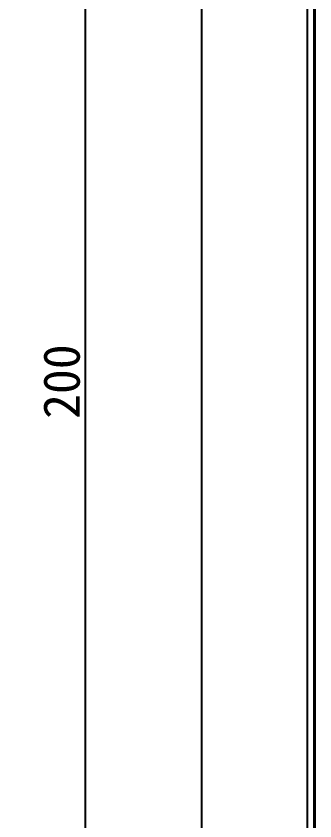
# Model space of a CAD drawing. Header units: millimetres. Extents: x 509 to 2635, y 363 to 1089.
# Drawn here: x 601.6 to 638.4, y 644.4 to 743.4 of the extents above; entities that cross this region are included whole.
import ezdxf

# ---------------------------------------------------------------- set-up
doc = ezdxf.new("R2010")
doc.units = ezdxf.units.MM
doc.dimstyles.new('ISO-25', dxfattribs={"dimtxt": 4.5, "dimasz": 3, "dimexe": 3, "dimexo": 0.5, "dimtad": 1, "dimtxsty": 'Standard', "dimcen": 2.5, "dimclrd": 6, "dimclre": 6, "dimclrt": 1, "dimadec": 0, "dimazin": 0, "dimtfac": 1, "dimtmove": 0, "dimatfit": 3, "dimfxl": 3, "dimarcsym": 0})

# ---------------------------------------------------------------- blocks, each defined once
blk = doc.blocks.new('*D2')
at = {"color": 6, "lineweight": -2, "transparency": 16777216}
for p, q in [((628.905, 798.439), (607.082, 798.439)), ((610.082, 795.439), (610.082, 601.439)), ((628.905, 598.439), (607.082, 598.439))]:
    blk.add_line(p, q, dxfattribs=at)
at = {"color": 6, "transparency": 16777216}
for points in [[(609.582, 795.439), (610.582, 795.439), (610.082, 798.439)], [(609.582, 601.439), (610.582, 601.439), (610.082, 598.439)]]:
    blk.add_solid(points, dxfattribs=at)
at = {"layer": 'Defpoints', "color": 0, "transparency": 16777216}
for p in [(629.405, 798.439), (610.082, 598.439), (629.405, 598.439)]:
    blk.add_point(p, dxfattribs=at)
at = {"color": 1, "transparency": 16777216, "insert": (607.207, 698.439), "char_height": 4.5, "attachment_point": 5, "rotation": 90}
blk.add_mtext('200', dxfattribs=at)
blk = doc.blocks.new('*D17')
at = {"color": 6, "lineweight": -2, "transparency": 16777216}
for p, q in [((625.905, 810.939), (592.05, 810.939)), ((595.05, 807.939), (595.05, 588.939)), ((625.905, 585.939), (592.05, 585.939))]:
    blk.add_line(p, q, dxfattribs=at)
at = {"color": 6, "transparency": 16777216}
for points in [[(594.55, 807.939), (595.55, 807.939), (595.05, 810.939)], [(594.55, 588.939), (595.55, 588.939), (595.05, 585.939)]]:
    blk.add_solid(points, dxfattribs=at)
at = {"layer": 'Defpoints', "color": 0, "transparency": 16777216}
for p in [(626.405, 810.939), (595.05, 585.939), (626.405, 585.939)]:
    blk.add_point(p, dxfattribs=at)
at = {"color": 1, "transparency": 16777216, "insert": (592.175, 698.439), "char_height": 4.5, "attachment_point": 5, "rotation": 90}
blk.add_mtext('225', dxfattribs=at)

msp = doc.modelspace()

# ---------------------------------------------------------------- linework, layer by layer
for p, q in [((637.405, 810.939), (637.405, 585.939)), ((638.205, 810.939), (638.205, 585.939)), ((624.405, 793.939), (624.405, 602.939)), ((638.355, 790.939), (638.355, 605.939))]:
    msp.add_line(p, q)

# ---------------------------------------------------------------- dimensions: what is measured, and where the dimension line sits
for base, p1, p2, picture, middle in [((595.05, 585.939), (626.405, 810.939), (626.405, 585.939), '*D17', (592.175, 698.439)), ((610.082, 598.439), (629.405, 798.439), (629.405, 598.439), '*D2', (607.207, 698.439))]:
    dim = msp.add_linear_dim(base=base, p1=p1, p2=p2, angle=90, dimstyle='ISO-25')
    dim.commit()
    dim.dimension.update_dxf_attribs({"geometry": picture, "text_midpoint": middle})

doc.saveas('drawing.dxf')
